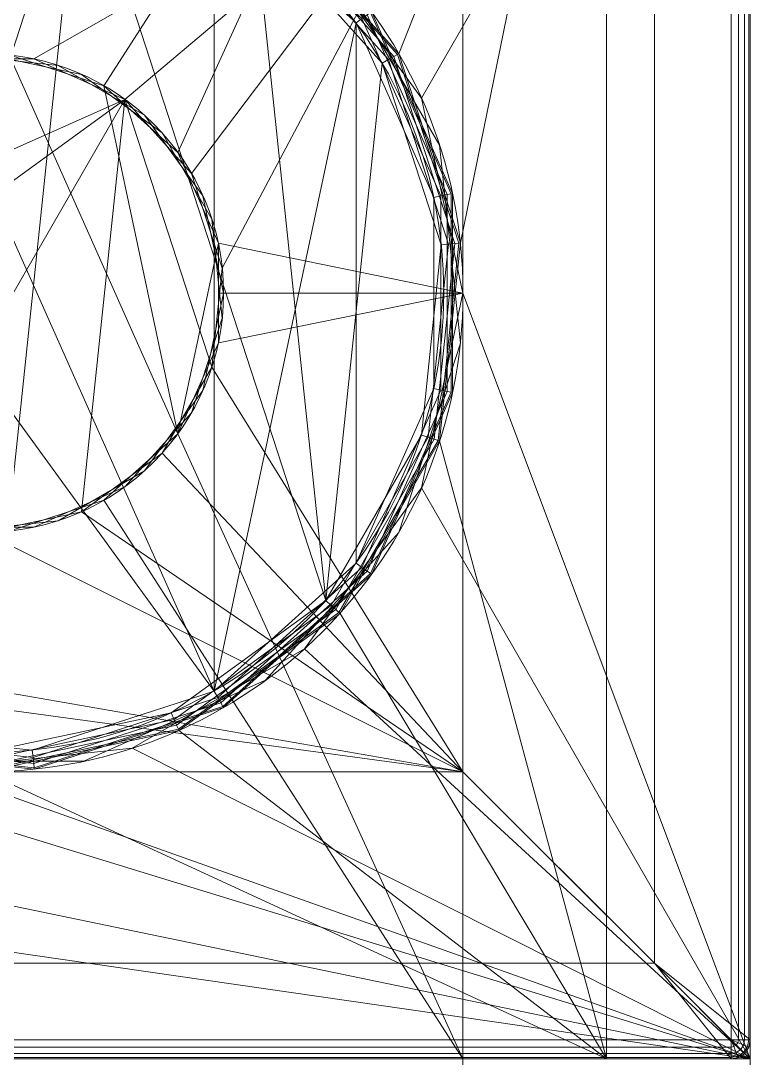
# Model space of a CAD drawing. Header units: millimetres. Extents: x -7.6 to 23.6, y 0 to 40.
# Drawn here: x 12.19 to 16, y 16 to 21.42 of the extents above; entities that cross this region are included whole.
import ezdxf

# ---------------------------------------------------------------- set-up
doc = ezdxf.new("R2010")
doc.units = ezdxf.units.MM
doc.layers.add('1', color=7, linetype='CONTINUOUS', true_color=0xffffff)

msp = doc.modelspace()

# ---------------------------------------------------------------- linework, layer by layer
at = {"layer": '1', "color": 30, "linetype": 'CONTINUOUS', "lineweight": 13}
for p, q in [((16, 0, 9.6), (16, 32, 9.6)), ((16, 0, 6.4), (16, 32, 6.4)), ((16, 0, 6.4), (16, 32, 6.4)), ((16, 0, 3.2), (16, 32, 3.2)), ((14.5, 1.5, 6.4), (14.5, 30.5, 6.4)), ((14.5, 1.5, 8.6), (14.5, 30.5, 8.6)), ((14.5, 1.5, 3.2), (14.5, 30.5, 3.2)), ((14.5, 1.5, 5.4), (14.5, 30.5, 5.4))]:
    msp.add_line(p, q, dxfattribs=at)
at = {"layer": '1', "color": 7, "linetype": 'CONTINUOUS', "lineweight": 13}
for p, q in [((16, 16, 12.8), (16, 24, 12.8)), ((16, 16, 9.6), (16, 24, 9.6)), ((15.9, 16.1, 16), (15.9, 23.9, 16)), ((16, 23.9, 15.9), (16, 16.1, 15.9)), ((16, 16.1, 13.2), (16, 23.9, 13.2)), ((15.5, 16.5, 12.8), (15.5, 23.5, 12.8)), ((15.5, 16.5, 13.2), (15.5, 23.5, 13.2)), ((14.5, 17.5, 11.8), (14.5, 22.5, 11.8)), ((14.5, 17.5, 9.6), (14.5, 22.5, 9.6)), ((14.5, 17.5, 12.8), (14.5, 22.5, 12.8)), ((14.5, 17.5, 15), (14.5, 22.4, 15)), ((1.5, 17.5, 9.6), (14.5, 17.5, 9.6)), ((1.5, 17.5, 11.8), (14.5, 17.5, 11.8)), ((1.5, 17.5, 12.8), (14.5, 17.5, 12.8)), ((1.5, 17.5, 15), (14.5, 17.5, 15)), ((14.5, 17.5, 11.8), (14.5, 17.5, 9.6)), ((14.5, 17.5, 15), (14.5, 17.5, 12.8)), ((0.5, 16.5, 12.8), (15.5, 16.5, 12.8)), ((0.5, 16.5, 13.2), (15.5, 16.5, 13.2)), ((15.5, 16.5, 13.2), (15.5, 16.5, 12.8)), ((0.1, 16.1, 16), (15.9, 16.1, 16)), ((16, 16.1, 15.9), (16, 16.1, 13.2))]:
    msp.add_line(p, q, dxfattribs=at)
at = {"layer": '1', "color": 30, "linetype": 'CONTINUOUS', "lineweight": 13}
for centre, radius in [((12, 20, 9.6), 2.5), ((12, 20, 6.4), 2.5), ((12, 20, 11.4), 2.4), ((12, 20, 8.2), 2.4), ((12, 20, 10.15), 1.25), ((12, 20, 8.6), 1.25), ((12, 20, 6.95), 1.25), ((12, 20, 5.4), 1.25)]:
    msp.add_circle(centre, radius, dxfattribs=at)
at = {"layer": '1', "color": 30, "linetype": 'CONTINUOUS', "lineweight": 13, "extrusion": (0, 0, -1)}
for centre in [(-12, 20, -11.3), (-12, 20, -8.1)]:
    msp.add_circle(centre, 2.5, dxfattribs=at)
at = {"layer": '1', "color": 7, "linetype": 'CONTINUOUS', "lineweight": 13}
for centre, radius in [((12, 20, 12.8), 2.5), ((12, 20, 14.6), 2.4), ((12, 20, 13.35), 1.25), ((12, 20, 11.8), 1.25)]:
    msp.add_circle(centre, radius, dxfattribs=at)
at = {"layer": '1', "color": 7, "linetype": 'CONTINUOUS', "lineweight": 13, "extrusion": (0, 0, -1)}
msp.add_circle((-12, 20, -14.5), 2.5, dxfattribs=at)
at = {"layer": '1', "color": 7, "linetype": 'CONTINUOUS', "lineweight": 13}
msp.add_arc((15.9, 16.1, 15.9), 0.1, 270, 0, dxfattribs=at)
at = {"layer": '1', "color": 7, "linetype": 'CONTINUOUS', "lineweight": 13, "extrusion": (0, -1, 0)}
msp.add_arc((15.9, 15.9, -16.1), 0.1, 0, 90, dxfattribs=at)
at = {"layer": '1', "color": 7, "linetype": 'CONTINUOUS', "lineweight": 13, "extrusion": (-1, -2.1684e-16, 0)}
msp.add_arc((-16.1, 15.9, -15.9), 0.1, 0, 90, dxfattribs=at)
at = {"layer": '1', "color": 7, "linetype": 'CONTINUOUS', "lineweight": 13, "extrusion": (0, 0, -1)}
msp.add_arc((-15.9, 16.1, -13.2), 0.1, 180, 270, dxfattribs=at)
at = {"layer": '1', "color": 30, "linetype": 'CONTINUOUS', "lineweight": 13}
for points in [[(16, 32, 6.4), (16, 0, 6.4), (14.5, 1.5, 6.4), (14.5, 30.5, 6.4)], [(16, 32, 3.2), (16, 0, 3.2), (14.5, 1.5, 3.2), (14.5, 30.5, 3.2)], [(16, 32, 6.4), (16, 32, 9.6), (16, 0, 9.6), (16, 0, 6.4)], [(16, 32, 3.2), (16, 32, 6.4), (16, 0, 6.4), (16, 0, 3.2)], [(14.5, 1.5, 6.4), (14.5, 1.5, 8.6), (14.5, 30.5, 8.6), (14.5, 30.5, 6.4)], [(14.5, 1.5, 3.2), (14.5, 1.5, 5.4), (14.5, 30.5, 5.4), (14.5, 30.5, 3.2)], [(11.0812, 24, 8.6), (14.5, 24, 8.6), (12.625, 21.0825, 8.6), (12.1307, 21.2432, 8.6)], [(11.0812, 24, 5.4), (14.5, 24, 5.4), (12.625, 21.0825, 5.4), (12.1307, 21.2432, 5.4)], [(14.5, 24, 8.6), (13.0113, 20.7347, 8.6), (12.625, 21.0825, 8.6)], [(14.5, 24, 5.4), (13.0113, 20.7347, 5.4), (12.625, 21.0825, 5.4)], [(13.2227, 20.2599, 8.6), (13.0113, 20.7347, 8.6), (14.5, 24, 8.6), (14.5, 20, 8.6)], [(13.2227, 20.2599, 5.4), (13.0113, 20.7347, 5.4), (14.5, 24, 5.4), (14.5, 20, 5.4)], [(15.25, 24, 9.6), (13.4695, 22.0225, 9.6), (14.1651, 21.25, 9.6)], [(15.25, 24, 6.4), (13.4695, 22.0225, 6.4), (14.1651, 21.25, 6.4)], [(14.1651, 21.25, 9.6), (14.4863, 20.2613, 9.6), (15.25, 24, 9.6)], [(14.1651, 21.25, 6.4), (14.4863, 20.2613, 6.4), (15.25, 24, 6.4)], [(15.25, 16, 9.6), (15.25, 24, 9.6), (14.4863, 20.2613, 9.6), (14.3776, 19.2275, 9.6)], [(15.25, 16, 6.4), (15.25, 24, 6.4), (14.4863, 20.2613, 6.4), (14.3776, 19.2275, 6.4)], [(15.25, 16, 9.6), (16, 16, 9.6), (16, 24, 9.6), (15.25, 24, 9.6)], [(15.25, 16, 6.4), (16, 16, 6.4), (16, 24, 6.4), (15.25, 24, 6.4)], [(13.2, 17.9215, 11.4), (13.2, 22.0785, 11.4), (12.2509, 22.3869, 11.4), (11.2584, 22.2825, 11.4)], [(13.2, 17.9215, 8.2), (13.2, 22.0785, 8.2), (12.2509, 22.3869, 8.2), (11.2584, 22.2825, 8.2)], [(11.2584, 22.2825, 11.4), (10.3941, 21.7835, 11.4), (13.2, 17.9215, 11.4)], [(11.2584, 22.2825, 8.2), (10.3941, 21.7835, 8.2), (13.2, 17.9215, 8.2)], [(13.2, 22.0785, 11.4), (13.9416, 21.4107, 11.4), (13.9726, 21.4332, 11.3924), (13.2191, 22.1116, 11.3924)], [(13.2, 22.0785, 8.2), (13.9416, 21.4107, 8.2), (13.9726, 21.4332, 8.1924), (13.2191, 22.1116, 8.1924)], [(13.9416, 21.4107, 11.4), (13.2, 22.0785, 11.4), (13.2, 17.9215, 11.4)], [(13.9416, 21.4107, 8.2), (13.2, 22.0785, 8.2), (13.2, 17.9215, 8.2)], [(13.6728, 21.8579, 9.6), (13.6728, 21.8579, 11.3), (14.2839, 21.0168, 11.3), (14.2839, 21.0168, 9.6)], [(13.6728, 21.8579, 6.4), (13.6728, 21.8579, 8.1), (14.2839, 21.0168, 8.1), (14.2839, 21.0168, 6.4)], [(11.2584, 17.7175, 11.4), (12.2509, 17.6131, 11.4), (13.2, 17.9215, 11.4), (10.3941, 21.7835, 11.4)], [(11.2584, 17.7175, 8.2), (12.2509, 17.6131, 8.2), (13.2, 17.9215, 8.2), (10.3941, 21.7835, 8.2)], [(13.9988, 21.4522, 11.3707), (14.4167, 20.5137, 11.3707), (14.4379, 20.5182, 11.3383), (14.0164, 21.465, 11.3383)], [(13.9988, 21.4522, 8.1707), (14.4167, 20.5137, 8.1707), (14.4379, 20.5182, 8.1383), (14.0164, 21.465, 8.1383)], [(14.0164, 21.465, 11.3383), (14.4379, 20.5182, 11.3383), (14.4454, 20.5198, 11.3), (14.0225, 21.4695, 11.3)], [(14.0164, 21.465, 8.1383), (14.4379, 20.5182, 8.1383), (14.4454, 20.5198, 8.1), (14.0225, 21.4695, 8.1)], [(13.9416, 21.4107, 11.4), (13.2, 17.9215, 11.4), (13.9416, 18.5893, 11.4)], [(13.9416, 21.4107, 8.2), (13.2, 17.9215, 8.2), (13.9416, 18.5893, 8.2)], [(13.9416, 21.4107, 11.4), (14.3476, 20.499, 11.4), (14.385, 20.5069, 11.3924), (13.9726, 21.4332, 11.3924)], [(13.9416, 21.4107, 8.2), (14.3476, 20.499, 8.2), (14.385, 20.5069, 8.1924), (13.9726, 21.4332, 8.1924)], [(13.9416, 18.5893, 11.4), (14.3476, 19.501, 11.4), (14.3476, 20.499, 11.4), (13.9416, 21.4107, 11.4)], [(13.9416, 18.5893, 8.2), (14.3476, 19.501, 8.2), (14.3476, 20.499, 8.2), (13.9416, 21.4107, 8.2)], [(13.9726, 21.4332, 11.3924), (14.385, 20.5069, 11.3924), (14.4167, 20.5137, 11.3707), (13.9988, 21.4522, 11.3707)], [(13.9726, 21.4332, 8.1924), (14.385, 20.5069, 8.1924), (14.4167, 20.5137, 8.1707), (13.9988, 21.4522, 8.1707)], [(12.3863, 21.1888, 8.6), (12.3863, 21.1888, 10.15), (11.8693, 21.2432, 10.15), (11.8693, 21.2432, 8.6)], [(12.3863, 21.1888, 5.4), (12.3863, 21.1888, 6.95), (11.8693, 21.2432, 6.95), (11.8693, 21.2432, 5.4)], [(13.0113, 19.2653, 10.15), (12.1307, 21.2432, 10.15), (12.625, 21.0825, 10.15)], [(13.0113, 19.2653, 10.15), (12.625, 18.9175, 10.15), (12.1307, 18.7568, 10.15), (12.1307, 21.2432, 10.15)], [(13.0113, 19.2653, 6.95), (12.1307, 21.2432, 6.95), (12.625, 21.0825, 6.95)], [(13.0113, 19.2653, 6.95), (12.625, 18.9175, 6.95), (12.1307, 18.7568, 6.95), (12.1307, 21.2432, 6.95)], [(12.8364, 20.9289, 8.6), (12.8364, 20.9289, 10.15), (12.3863, 21.1888, 10.15), (12.3863, 21.1888, 8.6)], [(12.8364, 20.9289, 5.4), (12.8364, 20.9289, 6.95), (12.3863, 21.1888, 6.95), (12.3863, 21.1888, 5.4)], [(13.0113, 19.2653, 10.15), (12.625, 21.0825, 10.15), (13.0113, 20.7347, 10.15), (13.2227, 20.2599, 10.15)], [(13.0113, 19.2653, 6.95), (12.625, 21.0825, 6.95), (13.0113, 20.7347, 6.95), (13.2227, 20.2599, 6.95)], [(14.2839, 21.0168, 9.6), (14.2839, 21.0168, 11.3), (14.5, 20, 11.3), (14.5, 20, 9.6)], [(14.2839, 21.0168, 6.4), (14.2839, 21.0168, 8.1), (14.5, 20, 8.1), (14.5, 20, 6.4)], [(13.1419, 20.5084, 8.6), (13.1419, 20.5084, 10.15), (12.8364, 20.9289, 10.15), (12.8364, 20.9289, 8.6)], [(13.1419, 20.5084, 5.4), (13.1419, 20.5084, 6.95), (12.8364, 20.9289, 6.95), (12.8364, 20.9289, 5.4)], [(13.25, 20, 8.6), (13.25, 20, 10.15), (13.1419, 20.5084, 10.15), (13.1419, 20.5084, 8.6)], [(13.25, 20, 5.4), (13.25, 20, 6.95), (13.1419, 20.5084, 6.95), (13.1419, 20.5084, 5.4)], [(14.3476, 20.499, 11.4), (14.3476, 19.501, 11.4), (14.385, 19.4931, 11.3924), (14.385, 20.5069, 11.3924)], [(14.3476, 20.499, 8.2), (14.3476, 19.501, 8.2), (14.385, 19.4931, 8.1924), (14.385, 20.5069, 8.1924)], [(14.385, 20.5069, 11.3924), (14.385, 19.4931, 11.3924), (14.4167, 19.4863, 11.3707), (14.4167, 20.5137, 11.3707)], [(14.385, 20.5069, 8.1924), (14.385, 19.4931, 8.1924), (14.4167, 19.4863, 8.1707), (14.4167, 20.5137, 8.1707)], [(14.4167, 20.5137, 11.3707), (14.4167, 19.4863, 11.3707), (14.4379, 19.4818, 11.3383), (14.4379, 20.5182, 11.3383)], [(14.4167, 20.5137, 8.1707), (14.4167, 19.4863, 8.1707), (14.4379, 19.4818, 8.1383), (14.4379, 20.5182, 8.1383)], [(14.4379, 20.5182, 11.3383), (14.4379, 19.4818, 11.3383), (14.4454, 19.4802, 11.3), (14.4454, 20.5198, 11.3)], [(14.4379, 20.5182, 8.1383), (14.4379, 19.4818, 8.1383), (14.4454, 19.4802, 8.1), (14.4454, 20.5198, 8.1)], [(13.2227, 20.2599, 10.15), (13.2227, 19.7401, 10.15), (13.0113, 19.2653, 10.15)], [(13.2227, 20.2599, 6.95), (13.2227, 19.7401, 6.95), (13.0113, 19.2653, 6.95)], [(14.5, 20, 8.6), (13.2227, 20, 8.6), (13.2227, 20.2599, 8.6)], [(14.5, 20, 5.4), (13.2227, 20, 5.4), (13.2227, 20.2599, 5.4)], [(13.0113, 19.2653, 8.6), (13.2227, 19.7401, 8.6), (14.5, 20, 8.6), (14.5, 16, 8.6)], [(13.0113, 19.2653, 5.4), (13.2227, 19.7401, 5.4), (14.5, 20, 5.4), (14.5, 16, 5.4)], [(13.1419, 19.4916, 8.6), (13.1419, 19.4916, 10.15), (13.25, 20, 10.15), (13.25, 20, 8.6)], [(13.1419, 19.4916, 5.4), (13.1419, 19.4916, 6.95), (13.25, 20, 6.95), (13.25, 20, 5.4)], [(13.2227, 19.7401, 8.6), (13.2227, 20, 8.6), (14.5, 20, 8.6)], [(13.2227, 19.7401, 5.4), (13.2227, 20, 5.4), (14.5, 20, 5.4)], [(14.5, 20, 9.6), (14.5, 20, 11.3), (14.2839, 18.9832, 11.3), (14.2839, 18.9832, 9.6)], [(14.5, 20, 6.4), (14.5, 20, 8.1), (14.2839, 18.9832, 8.1), (14.2839, 18.9832, 6.4)], [(12.8364, 19.0711, 8.6), (12.8364, 19.0711, 10.15), (13.1419, 19.4916, 10.15), (13.1419, 19.4916, 8.6)], [(12.8364, 19.0711, 5.4), (12.8364, 19.0711, 6.95), (13.1419, 19.4916, 6.95), (13.1419, 19.4916, 5.4)], [(14.3476, 19.501, 11.4), (13.9416, 18.5893, 11.4), (13.9726, 18.5668, 11.3924), (14.385, 19.4931, 11.3924)], [(14.3476, 19.501, 8.2), (13.9416, 18.5893, 8.2), (13.9726, 18.5668, 8.1924), (14.385, 19.4931, 8.1924)], [(14.385, 19.4931, 11.3924), (13.9726, 18.5668, 11.3924), (13.9988, 18.5478, 11.3707), (14.4167, 19.4863, 11.3707)], [(14.385, 19.4931, 8.1924), (13.9726, 18.5668, 8.1924), (13.9988, 18.5478, 8.1707), (14.4167, 19.4863, 8.1707)], [(14.4167, 19.4863, 11.3707), (13.9988, 18.5478, 11.3707), (14.0164, 18.535, 11.3383), (14.4379, 19.4818, 11.3383)], [(14.4167, 19.4863, 8.1707), (13.9988, 18.5478, 8.1707), (14.0164, 18.535, 8.1383), (14.4379, 19.4818, 8.1383)], [(14.4379, 19.4818, 11.3383), (14.0164, 18.535, 11.3383), (14.0225, 18.5305, 11.3), (14.4454, 19.4802, 11.3)], [(14.4379, 19.4818, 8.1383), (14.0164, 18.535, 8.1383), (14.0225, 18.5305, 8.1), (14.4454, 19.4802, 8.1)], [(14.5, 16, 8.6), (12.625, 18.9175, 8.6), (13.0113, 19.2653, 8.6)], [(14.5, 16, 5.4), (12.625, 18.9175, 5.4), (13.0113, 19.2653, 5.4)], [(14.3776, 19.2275, 9.6), (13.8579, 18.3272, 9.6), (15.25, 16, 9.6)], [(14.3776, 19.2275, 6.4), (13.8579, 18.3272, 6.4), (15.25, 16, 6.4)], [(12.3863, 18.8112, 8.6), (12.3863, 18.8112, 10.15), (12.8364, 19.0711, 10.15), (12.8364, 19.0711, 8.6)], [(12.3863, 18.8112, 5.4), (12.3863, 18.8112, 6.95), (12.8364, 19.0711, 6.95), (12.8364, 19.0711, 5.4)], [(14.2839, 18.9832, 9.6), (14.2839, 18.9832, 11.3), (13.6728, 18.1421, 11.3), (13.6728, 18.1421, 9.6)], [(14.2839, 18.9832, 6.4), (14.2839, 18.9832, 8.1), (13.6728, 18.1421, 8.1), (13.6728, 18.1421, 6.4)], [(12.1307, 18.7568, 8.6), (12.625, 18.9175, 8.6), (14.5, 16, 8.6), (11.0812, 16, 8.6)], [(12.1307, 18.7568, 5.4), (12.625, 18.9175, 5.4), (14.5, 16, 5.4), (11.0812, 16, 5.4)], [(11.8693, 18.7568, 8.6), (11.8693, 18.7568, 10.15), (12.3863, 18.8112, 10.15), (12.3863, 18.8112, 8.6)], [(11.8693, 18.7568, 5.4), (11.8693, 18.7568, 6.95), (12.3863, 18.8112, 6.95), (12.3863, 18.8112, 5.4)], [(13.9416, 18.5893, 11.4), (13.2, 17.9215, 11.4), (13.2191, 17.8884, 11.3924), (13.9726, 18.5668, 11.3924)], [(13.9416, 18.5893, 8.2), (13.2, 17.9215, 8.2), (13.2191, 17.8884, 8.1924), (13.9726, 18.5668, 8.1924)], [(13.9726, 18.5668, 11.3924), (13.2191, 17.8884, 11.3924), (13.2354, 17.8603, 11.3707), (13.9988, 18.5478, 11.3707)], [(13.9726, 18.5668, 8.1924), (13.2191, 17.8884, 8.1924), (13.2354, 17.8603, 8.1707), (13.9988, 18.5478, 8.1707)], [(13.9988, 18.5478, 11.3707), (13.2354, 17.8603, 11.3707), (13.2462, 17.8415, 11.3383), (14.0164, 18.535, 11.3383)], [(13.9988, 18.5478, 8.1707), (13.2354, 17.8603, 8.1707), (13.2462, 17.8415, 8.1383), (14.0164, 18.535, 8.1383)], [(14.0164, 18.535, 11.3383), (13.2462, 17.8415, 11.3383), (13.25, 17.8349, 11.3), (14.0225, 18.5305, 11.3)], [(14.0164, 18.535, 8.1383), (13.2462, 17.8415, 8.1383), (13.25, 17.8349, 8.1), (14.0225, 18.5305, 8.1)], [(15.25, 16, 9.6), (13.8579, 18.3272, 9.6), (13.0168, 17.7161, 9.6)], [(15.25, 16, 6.4), (13.8579, 18.3272, 6.4), (13.0168, 17.7161, 6.4)], [(13.6728, 18.1421, 9.6), (13.6728, 18.1421, 11.3), (12.7725, 17.6224, 11.3), (12.7725, 17.6224, 9.6)], [(13.6728, 18.1421, 6.4), (13.6728, 18.1421, 8.1), (12.7725, 17.6224, 8.1), (12.7725, 17.6224, 6.4)], [(13.2, 17.9215, 11.4), (12.2509, 17.6131, 11.4), (12.2549, 17.5751, 11.3924), (13.2191, 17.8884, 11.3924)], [(13.2, 17.9215, 8.2), (12.2509, 17.6131, 8.2), (12.2549, 17.5751, 8.1924), (13.2191, 17.8884, 8.1924)], [(13.2191, 17.8884, 11.3924), (12.2549, 17.5751, 11.3924), (12.2583, 17.5428, 11.3707), (13.2354, 17.8603, 11.3707)], [(13.2191, 17.8884, 8.1924), (12.2549, 17.5751, 8.1924), (12.2583, 17.5428, 8.1707), (13.2354, 17.8603, 8.1707)], [(13.2354, 17.8603, 11.3707), (12.2583, 17.5428, 11.3707), (12.2605, 17.5213, 11.3383), (13.2462, 17.8415, 11.3383)], [(13.2354, 17.8603, 8.1707), (12.2583, 17.5428, 8.1707), (12.2605, 17.5213, 8.1383), (13.2462, 17.8415, 8.1383)], [(13.2462, 17.8415, 11.3383), (12.2605, 17.5213, 11.3383), (12.2613, 17.5137, 11.3), (13.25, 17.8349, 11.3)], [(13.2462, 17.8415, 8.1383), (12.2605, 17.5213, 8.1383), (12.2613, 17.5137, 8.1), (13.25, 17.8349, 8.1)], [(12.2509, 17.6131, 11.4), (11.2584, 17.7175, 11.4), (11.2465, 17.6811, 11.3924), (12.2549, 17.5751, 11.3924)], [(12.2509, 17.6131, 8.2), (11.2584, 17.7175, 8.2), (11.2465, 17.6811, 8.1924), (12.2549, 17.5751, 8.1924)], [(8, 16, 9.6), (15.25, 16, 9.6), (12, 17.5, 9.6), (10.9832, 17.7161, 9.6)], [(8, 16, 6.4), (15.25, 16, 6.4), (12, 17.5, 6.4), (10.9832, 17.7161, 6.4)], [(12.2549, 17.5751, 11.3924), (11.2465, 17.6811, 11.3924), (11.2365, 17.6502, 11.3707), (12.2583, 17.5428, 11.3707)], [(12.2549, 17.5751, 8.1924), (11.2465, 17.6811, 8.1924), (11.2365, 17.6502, 8.1707), (12.2583, 17.5428, 8.1707)], [(13.0168, 17.7161, 9.6), (12, 17.5, 9.6), (15.25, 16, 9.6)], [(13.0168, 17.7161, 6.4), (12, 17.5, 6.4), (15.25, 16, 6.4)], [(12.2605, 17.5213, 11.3383), (11.2298, 17.6296, 11.3383), (11.2275, 17.6224, 11.3), (12.2613, 17.5137, 11.3)], [(12.2605, 17.5213, 8.1383), (11.2298, 17.6296, 8.1383), (11.2275, 17.6224, 8.1), (12.2613, 17.5137, 8.1)], [(12.2583, 17.5428, 11.3707), (11.2365, 17.6502, 11.3707), (11.2298, 17.6296, 11.3383), (12.2605, 17.5213, 11.3383)], [(12.2583, 17.5428, 8.1707), (11.2365, 17.6502, 8.1707), (11.2298, 17.6296, 8.1383), (12.2605, 17.5213, 8.1383)], [(12.7725, 17.6224, 9.6), (12.7725, 17.6224, 11.3), (11.7387, 17.5137, 11.3), (11.7387, 17.5137, 9.6)], [(12.7725, 17.6224, 6.4), (12.7725, 17.6224, 8.1), (11.7387, 17.5137, 8.1), (11.7387, 17.5137, 6.4)]]:
    msp.add_3dface(points, dxfattribs=at)
at = {"layer": '1', "color": 7, "linetype": 'CONTINUOUS', "lineweight": 13}
for points in [[(13.6728, 21.8579, 12.8), (14.2839, 21.0168, 12.8), (16, 24, 12.8)], [(14.2839, 21.0168, 12.8), (14.5, 20, 12.8), (16, 16, 12.8), (16, 24, 12.8)], [(16, 24, 9.6), (16, 16, 9.6), (14.5, 17.5, 9.6), (14.5, 22.5, 9.6)], [(16, 24, 9.6), (16, 24, 12.8), (16, 16, 12.8), (16, 16, 9.6)], [(0.1, 23.9, 16), (0.1, 16.1, 16), (15.9, 16.1, 16), (15.9, 23.9, 16)], [(15.5, 16.5, 13.2), (15.5, 23.5, 13.2), (16, 23.9, 13.2), (16, 16.1, 13.2)], [(15.9383, 16.1, 15.9924), (15.9383, 23.9, 15.9924), (15.9, 23.9, 16), (15.9, 16.1, 16)], [(15.9707, 16.1, 15.9707), (15.9707, 23.9, 15.9707), (15.9383, 23.9, 15.9924), (15.9383, 16.1, 15.9924)], [(15.9924, 16.1, 15.9383), (15.9924, 23.9, 15.9383), (15.9707, 23.9, 15.9707), (15.9707, 16.1, 15.9707)], [(16, 16.1, 15.9), (16, 23.9, 15.9), (15.9924, 23.9, 15.9383), (15.9924, 16.1, 15.9383)], [(16, 16.1, 13.2), (16, 23.9, 13.2), (16, 23.9, 15.9), (16, 16.1, 15.9)], [(15.5, 23.5, 12.8), (15.5, 16.5, 12.8), (14.5, 17.5, 12.8), (14.5, 22.5, 12.8)], [(15.5, 23.5, 12.8), (15.5, 23.5, 13.2), (15.5, 16.5, 13.2), (15.5, 16.5, 12.8)], [(1.5, 22.5, 11.8), (14.5, 22.5, 11.8), (12.2599, 21.2227, 11.8), (11.7401, 21.2227, 11.8)], [(14.5, 22.5, 11.8), (12.7347, 21.0113, 11.8), (12.2599, 21.2227, 11.8)], [(14.5, 22.5, 11.8), (13.0825, 20.625, 11.8), (12.7347, 21.0113, 11.8)], [(13.2432, 20.1307, 11.8), (13.0825, 20.625, 11.8), (14.5, 22.5, 11.8)], [(13.1888, 19.6137, 11.8), (13.2432, 20.1307, 11.8), (14.5, 22.5, 11.8), (14.5, 17.5, 11.8)], [(14.5, 17.5, 9.6), (14.5, 17.5, 11.8), (14.5, 22.5, 11.8), (14.5, 22.5, 9.6)], [(14.5, 22.5, 14.9), (14.5, 17.5, 15), (14.5, 22.4, 15)], [(14.5, 22.5, 14.9), (14.5, 22.5, 12.8), (14.5, 17.5, 12.8), (14.5, 17.5, 15)], [(1.5, 22.4, 15), (14.5, 22.4, 15), (14.5, 17.5, 15), (1.5, 17.5, 15)], [(11.0238, 17.8075, 14.6), (12.499, 22.3476, 14.6), (11.501, 22.3476, 14.6), (10.5893, 21.9416, 14.6)], [(12.499, 22.3476, 14.6), (11.0238, 17.8075, 14.6), (12, 17.6, 14.6)], [(12, 17.6, 14.6), (12.9762, 17.8075, 14.6), (13.7835, 18.3941, 14.6), (12.499, 22.3476, 14.6)], [(13.4107, 21.9416, 14.6), (12.499, 22.3476, 14.6), (13.7835, 18.3941, 14.6)], [(13.4332, 21.9726, 14.5924), (14.1116, 21.2191, 14.5924), (14.1397, 21.2354, 14.5707), (13.4522, 21.9988, 14.5707)], [(13.4522, 21.9988, 14.5707), (14.1397, 21.2354, 14.5707), (14.1585, 21.2462, 14.5383), (13.465, 22.0164, 14.5383)], [(13.465, 22.0164, 14.5383), (14.1585, 21.2462, 14.5383), (14.1651, 21.25, 14.5), (13.4695, 22.0225, 14.5)], [(13.4107, 21.9416, 14.6), (14.0785, 21.2, 14.6), (14.1116, 21.2191, 14.5924), (13.4332, 21.9726, 14.5924)], [(14.0785, 21.2, 14.6), (13.4107, 21.9416, 14.6), (13.7835, 18.3941, 14.6)], [(13.8579, 21.6728, 12.8), (13.8579, 21.6728, 14.5), (14.3776, 20.7725, 14.5), (14.3776, 20.7725, 12.8)], [(12.5084, 21.1419, 11.8), (12.5084, 21.1419, 13.35), (12, 21.25, 13.35), (12, 21.25, 11.8)], [(14.1397, 21.2354, 14.5707), (14.4572, 20.2583, 14.5707), (14.4787, 20.2605, 14.5383), (14.1585, 21.2462, 14.5383)], [(14.1585, 21.2462, 14.5383), (14.4787, 20.2605, 14.5383), (14.4863, 20.2613, 14.5), (14.1651, 21.25, 14.5)], [(11.7401, 21.2227, 13.35), (12.2599, 21.2227, 13.35), (12.7347, 21.0113, 13.35), (10.7568, 20.1307, 13.35)], [(13.7835, 18.3941, 14.6), (14.2825, 19.2584, 14.6), (14.3869, 20.2509, 14.6), (14.0785, 21.2, 14.6)], [(14.0785, 21.2, 14.6), (14.3869, 20.2509, 14.6), (14.4249, 20.2549, 14.5924), (14.1116, 21.2191, 14.5924)], [(14.1116, 21.2191, 14.5924), (14.4249, 20.2549, 14.5924), (14.4572, 20.2583, 14.5707), (14.1397, 21.2354, 14.5707)], [(12.9289, 20.8364, 11.8), (12.9289, 20.8364, 13.35), (12.5084, 21.1419, 13.35), (12.5084, 21.1419, 11.8)], [(12.7347, 21.0113, 13.35), (10.8112, 19.6137, 13.35), (10.7568, 20.1307, 13.35)], [(12.7347, 21.0113, 13.35), (11.4916, 18.8581, 13.35), (11.0711, 19.1636, 13.35), (10.8112, 19.6137, 13.35)], [(12.5084, 18.8581, 13.35), (12, 18.75, 13.35), (11.4916, 18.8581, 13.35), (12.7347, 21.0113, 13.35)], [(13.1888, 19.6137, 13.35), (12.9289, 19.1636, 13.35), (12.5084, 18.8581, 13.35), (12.7347, 21.0113, 13.35)], [(12.7347, 21.0113, 13.35), (13.0825, 20.625, 13.35), (13.2432, 20.1307, 13.35), (13.1888, 19.6137, 13.35)], [(13.1888, 20.3863, 11.8), (13.1888, 20.3863, 13.35), (12.9289, 20.8364, 13.35), (12.9289, 20.8364, 11.8)], [(14.3776, 20.7725, 12.8), (14.3776, 20.7725, 14.5), (14.4863, 19.7387, 14.5), (14.4863, 19.7387, 12.8)], [(13.2432, 19.8693, 11.8), (13.2432, 19.8693, 13.35), (13.1888, 20.3863, 13.35), (13.1888, 20.3863, 11.8)], [(14.3869, 20.2509, 14.6), (14.2825, 19.2584, 14.6), (14.3189, 19.2465, 14.5924), (14.4249, 20.2549, 14.5924)], [(14.4249, 20.2549, 14.5924), (14.3189, 19.2465, 14.5924), (14.3498, 19.2365, 14.5707), (14.4572, 20.2583, 14.5707)], [(14.4572, 20.2583, 14.5707), (14.3498, 19.2365, 14.5707), (14.3704, 19.2298, 14.5383), (14.4787, 20.2605, 14.5383)], [(14.4787, 20.2605, 14.5383), (14.3704, 19.2298, 14.5383), (14.3776, 19.2275, 14.5), (14.4863, 20.2613, 14.5)], [(16, 16, 12.8), (14.5, 20, 12.8), (14.2839, 18.9832, 12.8)], [(13.0825, 19.375, 11.8), (13.0825, 19.375, 13.35), (13.2432, 19.8693, 13.35), (13.2432, 19.8693, 11.8)], [(14.4863, 19.7387, 12.8), (14.4863, 19.7387, 14.5), (14.1651, 18.75, 14.5), (14.1651, 18.75, 12.8)], [(14.5, 17.5, 11.8), (12.9289, 19.1636, 11.8), (13.1888, 19.6137, 11.8)], [(12.7347, 18.9887, 11.8), (12.7347, 18.9887, 13.35), (13.0825, 19.375, 13.35), (13.0825, 19.375, 11.8)], [(14.2825, 19.2584, 14.6), (13.7835, 18.3941, 14.6), (13.812, 18.3685, 14.5924), (14.3189, 19.2465, 14.5924)], [(14.3189, 19.2465, 14.5924), (13.812, 18.3685, 14.5924), (13.8361, 18.3468, 14.5707), (14.3498, 19.2365, 14.5707)], [(14.3498, 19.2365, 14.5707), (13.8361, 18.3468, 14.5707), (13.8522, 18.3323, 14.5383), (14.3704, 19.2298, 14.5383)], [(14.3704, 19.2298, 14.5383), (13.8522, 18.3323, 14.5383), (13.8579, 18.3272, 14.5), (14.3776, 19.2275, 14.5)], [(4.5084, 18.8581, 11.8), (4.9289, 19.1636, 11.8), (14.5, 17.5, 11.8)], [(11.4916, 18.8581, 11.8), (12, 18.75, 11.8), (14.5, 17.5, 11.8), (4.9289, 19.1636, 11.8)], [(12.5084, 18.8581, 11.8), (12.9289, 19.1636, 11.8), (14.5, 17.5, 11.8)], [(16, 16, 12.8), (6.2839, 18.9832, 12.8), (5.6728, 18.1421, 12.8)], [(6.2839, 18.9832, 12.8), (16, 16, 12.8), (11.7387, 17.5137, 12.8), (10.75, 17.8349, 12.8)], [(12.2599, 18.7773, 11.8), (12.2599, 18.7773, 13.35), (12.7347, 18.9887, 13.35), (12.7347, 18.9887, 11.8)], [(16, 16, 12.8), (14.2839, 18.9832, 12.8), (13.6728, 18.1421, 12.8)], [(14.5, 17.5, 11.8), (1.5, 17.5, 11.8), (4, 18.75, 11.8), (4.5084, 18.8581, 11.8)], [(14.5, 17.5, 11.8), (12, 18.75, 11.8), (12.5084, 18.8581, 11.8)], [(11.7401, 18.7773, 11.8), (11.7401, 18.7773, 13.35), (12.2599, 18.7773, 13.35), (12.2599, 18.7773, 11.8)], [(14.1651, 18.75, 12.8), (14.1651, 18.75, 14.5), (13.4695, 17.9775, 14.5), (13.4695, 17.9775, 12.8)], [(13.7835, 18.3941, 14.6), (12.9762, 17.8075, 14.6), (12.9917, 17.7725, 14.5924), (13.812, 18.3685, 14.5924)], [(13.812, 18.3685, 14.5924), (12.9917, 17.7725, 14.5924), (13.0049, 17.7429, 14.5707), (13.8361, 18.3468, 14.5707)], [(13.8361, 18.3468, 14.5707), (13.0049, 17.7429, 14.5707), (13.0137, 17.7231, 14.5383), (13.8522, 18.3323, 14.5383)], [(13.8522, 18.3323, 14.5383), (13.0137, 17.7231, 14.5383), (13.0168, 17.7161, 14.5), (13.8579, 18.3272, 14.5)], [(5.6728, 18.1421, 12.8), (4.7725, 17.6224, 12.8), (16, 16, 12.8)], [(13.6728, 18.1421, 12.8), (12.7725, 17.6224, 12.8), (16, 16, 12.8)], [(13.4695, 17.9775, 12.8), (13.4695, 17.9775, 14.5), (12.5198, 17.5546, 14.5), (12.5198, 17.5546, 12.8)], [(12.9762, 17.8075, 14.6), (12, 17.6, 14.6), (12, 17.5617, 14.5924), (12.9917, 17.7725, 14.5924)], [(12.9917, 17.7725, 14.5924), (12, 17.5617, 14.5924), (12, 17.5293, 14.5707), (13.0049, 17.7429, 14.5707)], [(13.0049, 17.7429, 14.5707), (12, 17.5293, 14.5707), (12, 17.5076, 14.5383), (13.0137, 17.7231, 14.5383)], [(13.0137, 17.7231, 14.5383), (12, 17.5076, 14.5383), (12, 17.5, 14.5), (13.0168, 17.7161, 14.5)], [(0, 16, 12.8), (16, 16, 12.8), (4.7725, 17.6224, 12.8), (3.7387, 17.5137, 12.8)], [(16, 16, 12.8), (12.7725, 17.6224, 12.8), (11.7387, 17.5137, 12.8)], [(12.5198, 17.5546, 12.8), (12.5198, 17.5546, 14.5), (11.4802, 17.5546, 14.5), (11.4802, 17.5546, 12.8)], [(16, 16, 9.6), (0, 16, 9.6), (1.5, 17.5, 9.6), (14.5, 17.5, 9.6)], [(15.5, 16.5, 12.8), (0.5, 16.5, 12.8), (1.5, 17.5, 12.8), (14.5, 17.5, 12.8)], [(1.5, 17.5, 9.6), (1.5, 17.5, 11.8), (14.5, 17.5, 11.8), (14.5, 17.5, 9.6)], [(1.5, 17.5, 12.8), (1.5, 17.5, 15), (14.5, 17.5, 15), (14.5, 17.5, 12.8)], [(15.9, 16, 13.2), (0.1, 16, 13.2), (0.5, 16.5, 13.2), (15.5, 16.5, 13.2)], [(15.5, 16.5, 12.8), (15.5, 16.5, 13.2), (0.5, 16.5, 13.2), (0.5, 16.5, 12.8)], [(15.5, 16.5, 13.2), (15.9707, 16.0293, 13.2), (15.9383, 16.0076, 13.2), (15.9, 16, 13.2)], [(16, 16.1, 13.2), (15.9924, 16.0617, 13.2), (15.9707, 16.0293, 13.2), (15.5, 16.5, 13.2)], [(0.1, 16.0617, 15.9924), (15.9, 16.0617, 15.9924), (15.9, 16.1, 16), (0.1, 16.1, 16)], [(15.9, 16.1, 16), (15.9354, 16.0854, 15.9924), (15.9383, 16.1, 15.9924)], [(15.9, 16.1, 16), (15.9271, 16.0729, 15.9924), (15.9354, 16.0854, 15.9924)], [(15.9, 16.1, 16), (15.9146, 16.0646, 15.9924), (15.9271, 16.0729, 15.9924)], [(15.9, 16.1, 16), (15.9, 16.0617, 15.9924), (15.9146, 16.0646, 15.9924)], [(15.9383, 16.1, 15.9924), (15.9354, 16.0854, 15.9924), (15.9653, 16.0729, 15.9707), (15.9707, 16.1, 15.9707)], [(15.9707, 16.1, 15.9707), (15.9653, 16.0729, 15.9707), (15.9854, 16.0646, 15.9383), (15.9924, 16.1, 15.9383)], [(15.9924, 16.1, 15.9383), (15.9854, 16.0646, 15.9383), (15.9924, 16.0617, 15.9), (16, 16.1, 15.9)], [(16, 16.1, 13.2), (16, 16.1, 15.9), (15.9924, 16.0617, 15.9), (15.9924, 16.0617, 13.2)], [(0.1, 16.0293, 15.9707), (15.9, 16.0293, 15.9707), (15.9, 16.0617, 15.9924), (0.1, 16.0617, 15.9924)], [(15.9146, 16.0646, 15.9924), (15.9, 16.0617, 15.9924), (15.9, 16.0293, 15.9707), (15.9271, 16.0347, 15.9707)], [(15.9271, 16.0729, 15.9924), (15.9146, 16.0646, 15.9924), (15.9271, 16.0347, 15.9707), (15.95, 16.05, 15.9707)], [(15.9354, 16.0854, 15.9924), (15.9271, 16.0729, 15.9924), (15.95, 16.05, 15.9707), (15.9653, 16.0729, 15.9707)], [(15.95, 16.05, 15.9707), (15.9271, 16.0347, 15.9707), (15.9354, 16.0146, 15.9383), (15.9653, 16.0347, 15.9383)], [(15.9653, 16.0729, 15.9707), (15.95, 16.05, 15.9707), (15.9653, 16.0347, 15.9383), (15.9854, 16.0646, 15.9383)], [(15.9854, 16.0646, 15.9383), (15.9653, 16.0347, 15.9383), (15.9707, 16.0293, 15.9), (15.9924, 16.0617, 15.9)], [(15.9924, 16.0617, 13.2), (15.9924, 16.0617, 15.9), (15.9707, 16.0293, 15.9), (15.9707, 16.0293, 13.2)], [(0.1, 16.0076, 15.9383), (15.9, 16.0076, 15.9383), (15.9, 16.0293, 15.9707), (0.1, 16.0293, 15.9707)], [(0.1, 16, 15.9), (15.9, 16, 15.9), (15.9, 16.0076, 15.9383), (0.1, 16.0076, 15.9383)], [(15.9271, 16.0347, 15.9707), (15.9, 16.0293, 15.9707), (15.9, 16.0076, 15.9383), (15.9354, 16.0146, 15.9383)], [(15.9354, 16.0146, 15.9383), (15.9, 16.0076, 15.9383), (15.9, 16, 15.9), (15.9383, 16.0076, 15.9)], [(15.9383, 16.0076, 13.2), (15.9383, 16.0076, 15.9), (15.9, 16, 15.9), (15.9, 16, 13.2)], [(15.9653, 16.0347, 15.9383), (15.9354, 16.0146, 15.9383), (15.9383, 16.0076, 15.9), (15.9707, 16.0293, 15.9)], [(15.9707, 16.0293, 13.2), (15.9707, 16.0293, 15.9), (15.9383, 16.0076, 15.9), (15.9383, 16.0076, 13.2)]]:
    msp.add_3dface(points, dxfattribs=at)

doc.saveas('drawing.dxf')
